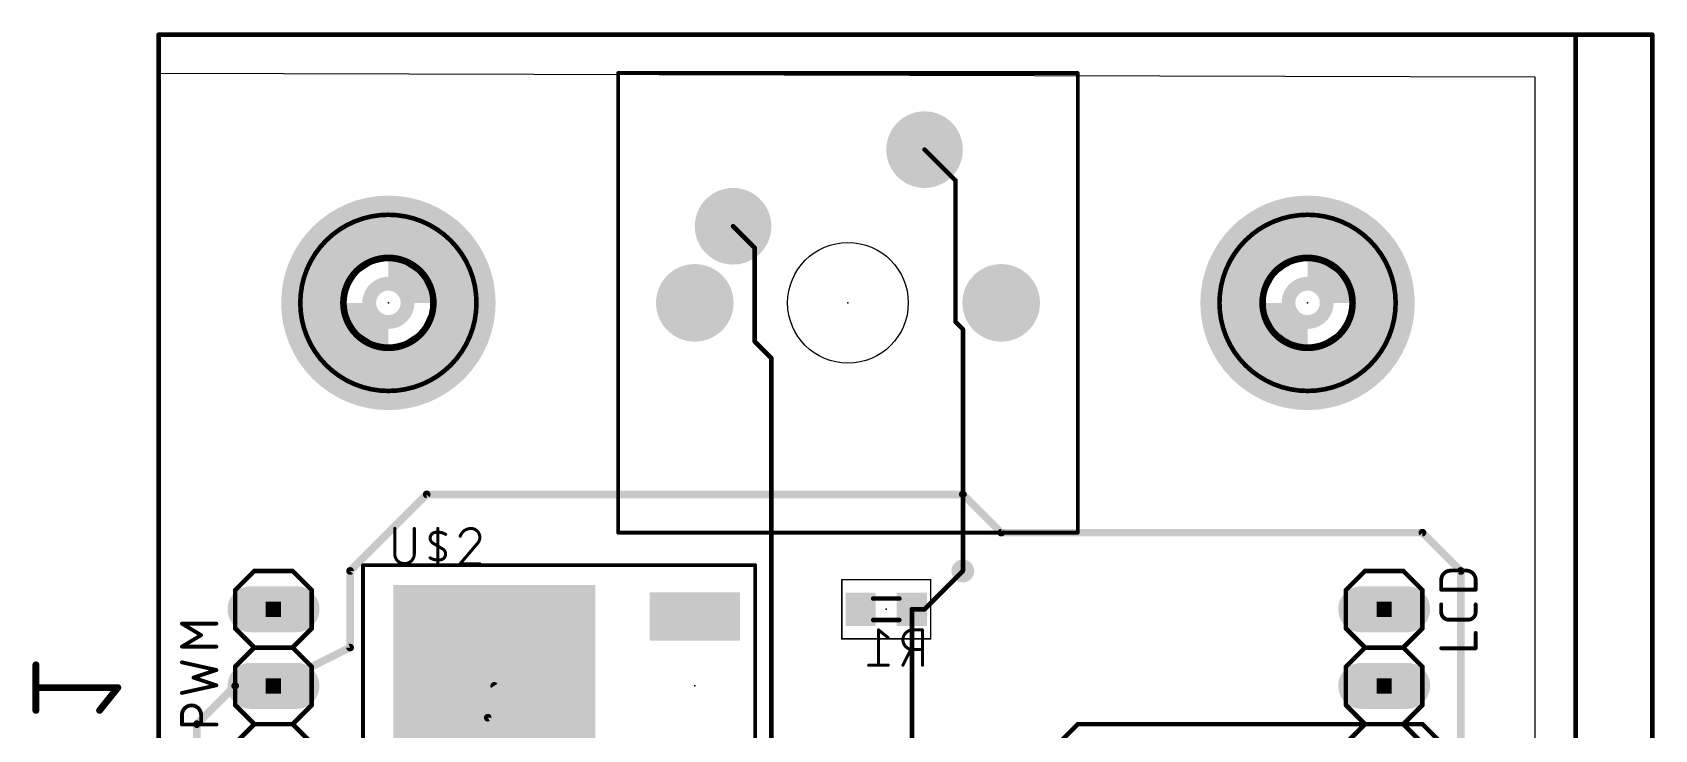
# Model space of a CAD drawing. Extents: x -4.2 to 49.6, y -0.6 to 56.
# Drawn here: x -4.2 to 49.6, y 32.8 to 56 of the extents above; entities that cross this region are included whole.
import ezdxf

# ---------------------------------------------------------------- set-up
doc = ezdxf.new("R2010")
doc.units = 0
for name, color, linetype in [('1', 22, 'CONTINUOUS'), ('16', 175, 'CONTINUOUS'), ('17', 82, 'CONTINUOUS'), ('18', 82, 'CONTINUOUS'), ('20', 30, 'CONTINUOUS'), ('21', 253, 'CONTINUOUS'), ('23', 7, 'CONTINUOUS'), ('24', 7, 'CONTINUOUS'), ('25', 253, 'CONTINUOUS'), ('26', 253, 'CONTINUOUS'), ('39', 22, 'CONTINUOUS'), ('40', 175, 'CONTINUOUS'), ('41', 22, 'CONTINUOUS'), ('42', 175, 'CONTINUOUS'), ('43', 82, 'CONTINUOUS'), ('51', 253, 'CONTINUOUS'), ('52', 253, 'CONTINUOUS')]:
    doc.layers.add(name, color=color, linetype=linetype)

# ---------------------------------------------------------------- blocks, each defined once
blk = doc.blocks.new('RECT')
blk.add_solid([(-0.5, -0.5), (0.5, -0.5), (-0.5, 0.5), (0.5, 0.5)])
blk = doc.blocks.new('LONGP100')
at = {"const_width": 1}
blk.add_lwpolyline([(-0.5, 0), (0.5, 0)], dxfattribs=at)
at = {"const_width": 0.5}
for points in [[(-0.5, 0.25, 1), (-0.5, -0.25)], [(0.5, -0.25, 1), (0.5, 0.25)]]:
    blk.add_lwpolyline(points, format="xyb", dxfattribs=at)
blk = doc.blocks.new('ROUNDP')
at = {"const_width": 0.5}
blk.add_lwpolyline([(0, -0.25, 1), (0, 0.25, 1), (0, -0.25)], format="xyb", dxfattribs=at)
blk = doc.blocks.new('ROUNDV')
at = {"const_width": 0.5}
blk.add_lwpolyline([(0, -0.25, 1), (0, 0.25, 1), (0, -0.25)], format="xyb", dxfattribs=at)

msp = doc.modelspace()

# ---------------------------------------------------------------- linework, layer by layer
at = {"layer": '1'}
for points, const_width in [([(46.99, 55.88), (0, 55.88)], 0.1524), ([(0, 55.88), (0, 0)], 0.1524), ([(46.99, 0), (46.99, 55.88)], 0.1524), ([(25.4, 52.07), (26.4256, 51.0444)], 0.1524), ([(26.4256, 51.0444), (26.4256, 46.3627)], 0.1524), ([(19.05, 49.53), (19.7676, 48.8124)], 0.1524), ([(19.7676, 48.8124), (19.7676, 45.7091)], 0.1524), ([(26.4256, 46.3627), (26.67, 46.1183)], 0.1524), ([(19.7676, 45.7091), (20.32, 45.1567)], 0.1524), ([(26.67, 46.1183), (26.67, 38.1)], 0.1524), ([(20.32, 45.1567), (20.32, 38.1)], 0.1524), ([(20.32, 38.1), (20.32, 39.37)], 0.1524), ([(20.32, 38.1), (20.32, 31.75)], 0.1524), ([(1.27, 33.02), (2.54, 34.29)], 0.254), ([(2.54, 34.29), (3.81, 34.29)], 0.254), ([(10.915, 33.235), (10.915, 27.94)], 0.254), ([(1.27, 29.21), (1.27, 33.02)], 0.254), ([(30.48, 33.02), (26.67, 29.21)], 0.1524), ([(41.91, 33.02), (30.48, 33.02)], 0.1524), ([(43.18, 31.75), (41.91, 33.02)], 0.1524)]:
    msp.add_lwpolyline(points, dxfattribs=dict(at, const_width=const_width))
for points, const_width in [([(0, 55.9181, 1), (0, 55.8419)], 0.0762), ([(0.0381, 55.88, 1), (-0.0381, 55.88)], 0.0762), ([(47.0281, 55.88, 1), (46.9519, 55.88)], 0.0762), ([(46.99, 55.8419, 1), (46.99, 55.9181)], 0.0762), ([(25.4269, 52.0969, 1), (25.3731, 52.0431)], 0.0762), ([(26.4637, 51.0444, 1), (26.3875, 51.0444)], 0.0762), ([(26.3987, 51.0175, 1), (26.4525, 51.0713)], 0.0762), ([(19.0769, 49.5569, 1), (19.0231, 49.5031)], 0.0762), ([(19.8057, 48.8124, 1), (19.7295, 48.8124)], 0.0762), ([(19.7407, 48.7855, 1), (19.7945, 48.8393)], 0.0762), ([(26.4525, 46.3897, 1), (26.3987, 46.3358)], 0.0762), ([(26.3875, 46.3627, 1), (26.4637, 46.3627)], 0.0762), ([(19.7945, 45.736, 1), (19.7407, 45.6821)], 0.0762), ([(19.7295, 45.7091, 1), (19.8057, 45.7091)], 0.0762), ([(26.7081, 46.1183, 1), (26.6319, 46.1183)], 0.0762), ([(26.6431, 46.0914, 1), (26.6969, 46.1453)], 0.0762), ([(20.3581, 45.1567, 1), (20.2819, 45.1567)], 0.0762), ([(20.2931, 45.1297, 1), (20.3469, 45.1836)], 0.0762), ([(20.3581, 39.37, 1), (20.2819, 39.37)], 0.0762), ([(20.3581, 38.1, 1), (20.2819, 38.1)], 0.0762), ([(20.2819, 38.1, 1), (20.3581, 38.1)], 0.0762), ([(20.2819, 38.1, 1), (20.3581, 38.1)], 0.0762), ([(26.6319, 38.1, 1), (26.7081, 38.1)], 0.0762), ([(2.54, 34.3535, 1), (2.54, 34.2265)], 0.127), ([(2.5849, 34.2451, 1), (2.4951, 34.3349)], 0.127), ([(3.81, 34.2265, 1), (3.81, 34.3535)], 0.127), ([(10.915, 33.235, 0.4142), (11.13, 34.29)], 0.254), ([(11.183, 34.325, 1), (11.077, 34.255)], 0.127), ([(10.9785, 33.235, 1), (10.8515, 33.235)], 0.127), ([(10.88, 33.288, 1), (10.95, 33.182)], 0.127), ([(1.3335, 33.02, 1), (1.2065, 33.02)], 0.127), ([(1.2251, 33.0649, 1), (1.3149, 32.9751)], 0.127), ([(30.48, 33.0581, 1), (30.48, 32.9819)], 0.0762), ([(30.5069, 32.9931, 1), (30.4531, 33.0469)], 0.0762), ([(41.9369, 33.0469, 1), (41.8831, 32.9931)], 0.0762), ([(41.91, 32.9819, 1), (41.91, 33.0581)], 0.0762)]:
    msp.add_lwpolyline(points, format="xyb", dxfattribs=dict(at, const_width=const_width))
at = {"layer": '16'}
for points, const_width in [([(0, 0), (0, 55.88)], 0.1524), ([(0, 55.88), (49.53, 55.88)], 0.1524), ([(49.53, 55.88), (49.53, 0)], 0.1524), ([(8.89, 40.64), (6.35, 38.1)], 0.254), ([(26.67, 40.64), (8.89, 40.64)], 0.254), ([(27.94, 39.37), (26.67, 40.64)], 0.254), ([(41.91, 39.37), (27.94, 39.37)], 0.254), ([(43.18, 38.1), (41.91, 39.37)], 0.254), ([(6.35, 38.1), (6.35, 35.56)], 0.254), ([(43.18, 25.4), (43.18, 38.1)], 0.254), ([(26.67, 38.1), (25.4, 36.83)], 0.1524), ([(24.98, 36.83), (24.98, 31.33)], 0.1524), ([(25.4, 36.83), (24.98, 36.83)], 0.1524), ([(6.35, 35.56), (3.81, 34.29)], 0.254)]:
    msp.add_lwpolyline(points, dxfattribs=dict(at, const_width=const_width))
for points, const_width in [([(0.0381, 55.88, 1), (-0.0381, 55.88)], 0.0762), ([(0, 55.9181, 1), (0, 55.8419)], 0.0762), ([(49.5681, 55.88, 1), (49.4919, 55.88)], 0.0762), ([(49.53, 55.8419, 1), (49.53, 55.9181)], 0.0762), ([(8.89, 40.7035, 1), (8.89, 40.5765)], 0.127), ([(8.9349, 40.5951, 1), (8.8451, 40.6849)], 0.127), ([(26.7149, 40.6849, 1), (26.6251, 40.5951)], 0.127), ([(26.67, 40.5765, 1), (26.67, 40.7035)], 0.127), ([(27.94, 39.4335, 1), (27.94, 39.3065)], 0.127), ([(27.8951, 39.3251, 1), (27.9849, 39.4149)], 0.127), ([(41.9549, 39.4149, 1), (41.8651, 39.3251)], 0.127), ([(41.91, 39.3065, 1), (41.91, 39.4335)], 0.127), ([(6.4135, 38.1, 1), (6.2865, 38.1)], 0.127), ([(6.3051, 38.1449, 1), (6.3949, 38.0551)], 0.127), ([(43.2435, 38.1, 1), (43.1165, 38.1)], 0.127), ([(43.1351, 38.0551, 1), (43.2249, 38.1449)], 0.127), ([(26.6969, 38.0731, 1), (26.6431, 38.1269)], 0.0762), ([(25.0181, 36.83, 1), (24.9419, 36.83)], 0.0762), ([(24.98, 36.8681, 1), (24.98, 36.7919)], 0.0762), ([(25.3731, 36.8569, 1), (25.4269, 36.8031)], 0.0762), ([(25.4, 36.7919, 1), (25.4, 36.8681)], 0.0762), ([(6.2865, 35.56, 1), (6.4135, 35.56)], 0.127), ([(6.3784, 35.5032, 1), (6.3216, 35.6168)], 0.127), ([(3.7816, 34.3468, 1), (3.8384, 34.2332)], 0.127)]:
    msp.add_lwpolyline(points, format="xyb", dxfattribs=dict(at, const_width=const_width))
at = {"layer": '20'}
for p, q in [((45.644, 54.473), (0, 54.6)), ((0, 54.6), (0, 0)), ((45.644, -0.127), (45.644, 54.473))]:
    msp.add_line(p, q, dxfattribs=at)
for centre, radius in [((22.86, 46.99), 2.0002), ((7.62, 46.99), 1.4), ((38.1, 46.99), 1.4)]:
    msp.add_circle(centre, radius, dxfattribs=at)
at = {"layer": '21'}
for points, const_width in [([(15.24, 54.6418, 1), (15.24, 54.5782)], 0.0635), ([(15.2718, 54.61, 1), (15.2082, 54.61)], 0.0635), ([(30.5117, 54.61, 1), (30.4483, 54.61)], 0.0635), ([(30.48, 54.5782, 1), (30.48, 54.6418)], 0.0635), ([(7.62, 44.069, 1), (7.62, 49.911, 1), (7.62, 44.069)], 0.1524), ([(38.1, 44.069, 1), (38.1, 49.911, 1), (38.1, 44.069)], 0.1524), ([(7.62, 45.49, 1), (7.62, 48.49, 1), (7.62, 45.49)], 0.2032), ([(38.1, 45.49, 1), (38.1, 48.49, 1), (38.1, 45.49)], 0.2032), ([(15.2082, 39.37, 1), (15.2718, 39.37)], 0.0635), ([(15.24, 39.4018, 1), (15.24, 39.3383)], 0.0635), ([(30.4483, 39.37, 1), (30.5117, 39.37)], 0.0635), ([(30.48, 39.3383, 1), (30.48, 39.4018)], 0.0635), ([(6.78, 38.3218, 1), (6.78, 38.2582)], 0.0635), ([(6.8117, 38.29, 1), (6.7483, 38.29)], 0.0635), ([(19.8117, 38.29, 1), (19.7483, 38.29)], 0.0635), ([(19.78, 38.2582, 1), (19.78, 38.3218)], 0.0635), ([(3.175, 38.1381, 1), (3.175, 38.0619)], 0.0762), ([(3.2019, 38.0731, 1), (3.1481, 38.1269)], 0.0762), ([(4.4719, 38.1269, 1), (4.4181, 38.0731)], 0.0762), ([(4.445, 38.0619, 1), (4.445, 38.1381)], 0.0762), ([(40.005, 38.1381, 1), (40.005, 38.0619)], 0.0762), ([(40.0319, 38.0731, 1), (39.9781, 38.1269)], 0.0762), ([(41.3019, 38.1269, 1), (41.2481, 38.0731)], 0.0762), ([(41.275, 38.0619, 1), (41.275, 38.1381)], 0.0762), ([(2.5781, 37.465, 1), (2.5019, 37.465)], 0.0762), ([(2.5131, 37.4919, 1), (2.5669, 37.4381)], 0.0762), ([(5.1181, 37.465, 1), (5.0419, 37.465)], 0.0762), ([(5.0531, 37.4381, 1), (5.1069, 37.4919)], 0.0762), ([(39.4081, 37.465, 1), (39.3319, 37.465)], 0.0762), ([(39.3431, 37.4919, 1), (39.3969, 37.4381)], 0.0762), ([(41.9481, 37.465, 1), (41.8719, 37.465)], 0.0762), ([(41.8831, 37.4381, 1), (41.9369, 37.4919)], 0.0762), ([(2.5019, 36.195, 1), (2.5781, 36.195)], 0.0762), ([(2.5669, 36.2219, 1), (2.5131, 36.1681)], 0.0762), ([(5.0419, 36.195, 1), (5.1181, 36.195)], 0.0762), ([(5.1069, 36.1681, 1), (5.0531, 36.2219)], 0.0762), ([(39.3319, 36.195, 1), (39.4081, 36.195)], 0.0762), ([(39.3969, 36.2219, 1), (39.3431, 36.1681)], 0.0762), ([(41.8719, 36.195, 1), (41.9481, 36.195)], 0.0762), ([(41.9369, 36.1681, 1), (41.8831, 36.2219)], 0.0762), ([(3.175, 35.5981, 1), (3.175, 35.5219)], 0.0762), ([(3.2019, 35.5331, 1), (3.1481, 35.5869)], 0.0762), ([(3.1481, 35.5331, 1), (3.2019, 35.5869)], 0.0762), ([(4.4719, 35.5869, 1), (4.4181, 35.5331)], 0.0762), ([(4.4181, 35.5869, 1), (4.4719, 35.5331)], 0.0762), ([(4.445, 35.5219, 1), (4.445, 35.5981)], 0.0762), ([(40.005, 35.5981, 1), (40.005, 35.5219)], 0.0762), ([(40.0319, 35.5331, 1), (39.9781, 35.5869)], 0.0762), ([(39.9781, 35.5331, 1), (40.0319, 35.5869)], 0.0762), ([(41.3019, 35.5869, 1), (41.2481, 35.5331)], 0.0762), ([(41.2481, 35.5869, 1), (41.3019, 35.5331)], 0.0762), ([(41.275, 35.5219, 1), (41.275, 35.5981)], 0.0762), ([(2.5781, 34.925, 1), (2.5019, 34.925)], 0.0762), ([(2.5131, 34.9519, 1), (2.5669, 34.8981)], 0.0762), ([(5.1181, 34.925, 1), (5.0419, 34.925)], 0.0762), ([(5.0531, 34.8981, 1), (5.1069, 34.9519)], 0.0762), ([(39.4081, 34.925, 1), (39.3319, 34.925)], 0.0762), ([(39.3431, 34.9519, 1), (39.3969, 34.8981)], 0.0762), ([(41.9481, 34.925, 1), (41.8719, 34.925)], 0.0762), ([(41.8831, 34.8981, 1), (41.9369, 34.9519)], 0.0762), ([(2.5019, 33.655, 1), (2.5781, 33.655)], 0.0762), ([(2.5669, 33.6819, 1), (2.5131, 33.6281)], 0.0762), ([(5.0419, 33.655, 1), (5.1181, 33.655)], 0.0762), ([(5.1069, 33.6281, 1), (5.0531, 33.6819)], 0.0762), ([(39.3319, 33.655, 1), (39.4081, 33.655)], 0.0762), ([(39.3969, 33.6819, 1), (39.3431, 33.6281)], 0.0762), ([(41.8719, 33.655, 1), (41.9481, 33.655)], 0.0762), ([(41.9369, 33.6281, 1), (41.8831, 33.6819)], 0.0762), ([(3.175, 33.0581, 1), (3.175, 32.9819)], 0.0762), ([(3.2019, 32.9931, 1), (3.1481, 33.0469)], 0.0762), ([(3.1481, 32.9931, 1), (3.2019, 33.0469)], 0.0762), ([(4.4719, 33.0469, 1), (4.4181, 32.9931)], 0.0762), ([(4.4181, 33.0469, 1), (4.4719, 32.9931)], 0.0762), ([(4.445, 32.9819, 1), (4.445, 33.0581)], 0.0762), ([(40.005, 33.0581, 1), (40.005, 32.9819)], 0.0762), ([(40.0319, 32.9931, 1), (39.9781, 33.0469)], 0.0762), ([(39.9781, 32.9931, 1), (40.0319, 33.0469)], 0.0762), ([(41.3019, 33.0469, 1), (41.2481, 32.9931)], 0.0762), ([(41.2481, 33.0469, 1), (41.3019, 32.9931)], 0.0762), ([(41.275, 32.9819, 1), (41.275, 33.0581)], 0.0762)]:
    msp.add_lwpolyline(points, format="xyb", dxfattribs=dict(at, const_width=const_width))
for points, const_width in [([(15.24, 54.61), (30.48, 54.61)], 0.127), ([(15.24, 39.37), (15.24, 54.61)], 0.127), ([(30.48, 54.61), (30.48, 39.37)], 0.127), ([(30.48, 39.37), (15.24, 39.37)], 0.127), ([(19.78, 38.29), (6.78, 38.29)], 0.127), ([(6.78, 38.29), (6.78, 30.29)], 0.127), ([(19.78, 30.29), (19.78, 38.29)], 0.127), ([(3.175, 38.1), (2.54, 37.465)], 0.1524), ([(4.445, 38.1), (3.175, 38.1)], 0.1524), ([(5.08, 37.465), (4.445, 38.1)], 0.1524), ([(40.005, 38.1), (39.37, 37.465)], 0.1524), ([(41.275, 38.1), (40.005, 38.1)], 0.1524), ([(41.91, 37.465), (41.275, 38.1)], 0.1524), ([(2.54, 36.195), (2.54, 37.465)], 0.1524), ([(5.08, 37.465), (5.08, 36.195)], 0.1524), ([(39.37, 36.195), (39.37, 37.465)], 0.1524), ([(41.91, 37.465), (41.91, 36.195)], 0.1524), ([(3.175, 35.56), (2.54, 36.195)], 0.1524), ([(5.08, 36.195), (4.445, 35.56)], 0.1524), ([(40.005, 35.56), (39.37, 36.195)], 0.1524), ([(41.91, 36.195), (41.275, 35.56)], 0.1524), ([(2.54, 34.925), (3.175, 35.56)], 0.1524), ([(4.445, 35.56), (3.175, 35.56)], 0.1524), ([(4.445, 35.56), (5.08, 34.925)], 0.1524), ([(39.37, 34.925), (40.005, 35.56)], 0.1524), ([(41.275, 35.56), (40.005, 35.56)], 0.1524), ([(41.275, 35.56), (41.91, 34.925)], 0.1524), ([(2.54, 33.655), (2.54, 34.925)], 0.1524), ([(5.08, 34.925), (5.08, 33.655)], 0.1524), ([(39.37, 33.655), (39.37, 34.925)], 0.1524), ([(41.91, 34.925), (41.91, 33.655)], 0.1524), ([(3.175, 33.02), (2.54, 33.655)], 0.1524), ([(5.08, 33.655), (4.445, 33.02)], 0.1524), ([(40.005, 33.02), (39.37, 33.655)], 0.1524), ([(41.91, 33.655), (41.275, 33.02)], 0.1524), ([(2.54, 32.385), (3.175, 33.02)], 0.1524), ([(4.445, 33.02), (3.175, 33.02)], 0.1524), ([(4.445, 33.02), (5.08, 32.385)], 0.1524), ([(39.37, 32.385), (40.005, 33.02)], 0.1524), ([(41.275, 33.02), (40.005, 33.02)], 0.1524), ([(41.275, 33.02), (41.91, 32.385)], 0.1524)]:
    msp.add_lwpolyline(points, dxfattribs=dict(at, const_width=const_width))
at = {"layer": '23'}
for p in [(7.62, 46.99), (22.86, 46.99), (38.1, 46.99), (3.81, 34.29), (17.78, 34.29)]:
    msp.add_point(p, dxfattribs=at)
at = {"layer": '24'}
msp.add_point((24.13, 36.83), dxfattribs=at)
at = {"layer": '25'}
for points, const_width in [([(7.8308, 39.5092), (7.8308, 38.6654)], 0.1016), ([(8.4799, 38.6654), (8.4799, 39.5092)], 0.1016), ([(9.2603, 38.3408), (9.2603, 39.5092)], 0.1016), ([(9.2603, 38.925), (9.098, 39.0224)], 0.1016), ([(9.2603, 38.925), (9.4225, 38.8276)], 0.1016), ([(10.5542, 38.9899), (10.0025, 38.3408)], 0.1016), ([(10.0025, 38.3408), (10.6516, 38.3408)], 0.1016), ([(42.5323, 37.4777), (42.5323, 37.7952)], 0.127), ([(42.8498, 38.1127), (43.3578, 38.1127)], 0.127), ([(43.6753, 37.7952), (43.6753, 37.4777)], 0.127), ([(43.6753, 37.4777), (42.5323, 37.4777)], 0.127), ([(42.5323, 36.7374), (42.5323, 36.9914)], 0.127), ([(43.6753, 36.9914), (43.6753, 36.7374)], 0.127), ([(1.4097, 35.9728), (0.7747, 36.3538)], 0.127), ([(0.7747, 36.3538), (1.9177, 36.3538)], 0.127), ([(43.4213, 36.4834), (42.7863, 36.4834)], 0.127), ([(43.6753, 35.5371), (43.6753, 36.0451)], 0.127), ([(0.7747, 35.5918), (1.4097, 35.9728)], 0.127), ([(1.9177, 35.5918), (0.7747, 35.5918)], 0.127), ([(42.5323, 35.5371), (43.6753, 35.5371)], 0.127), ([(1.9177, 34.8171), (0.7747, 35.071)], 0.127), ([(1.1557, 34.5631), (1.9177, 34.8171)], 0.127), ([(1.9177, 34.309), (1.1557, 34.5631)], 0.127), ([(0.7747, 34.0551), (1.9177, 34.309)], 0.127), ([(0.7747, 33.0073), (0.7747, 33.3248)], 0.127), ([(1.4097, 33.3248), (1.4097, 33.0073)], 0.127), ([(1.9177, 33.0073), (0.7747, 33.0073)], 0.127)]:
    msp.add_lwpolyline(points, dxfattribs=dict(at, const_width=const_width))
for points, const_width in [([(7.8562, 39.5092, 1), (7.8054, 39.5092)], 0.0508), ([(8.5053, 39.5092, 1), (8.4545, 39.5092)], 0.0508), ([(9.1629, 39.3794, 0.6917), (9.098, 39.0224)], 0.1016), ([(9.1583, 39.4044, 1), (9.1674, 39.3544)], 0.0508), ([(9.5199, 39.3145, 0.1823), (9.1629, 39.3794)], 0.1016), ([(9.1674, 39.3544, 1), (9.1583, 39.4044)], 0.0508), ([(9.2857, 39.5092, 1), (9.2349, 39.5092)], 0.0508), ([(9.5068, 39.2927, 1), (9.533, 39.3362)], 0.0508), ([(10.3595, 39.5092, 0.3252), (10.0025, 39.2496)], 0.1016), ([(9.9783, 39.2574, 1), (10.0267, 39.2417)], 0.0508), ([(10.6516, 39.2171, 0.4142), (10.3595, 39.5092)], 0.1016), ([(10.3595, 39.5346, 1), (10.3595, 39.4838)], 0.0508), ([(10.3595, 39.4838, 1), (10.3595, 39.5346)], 0.0508), ([(10.5542, 38.9899, 0.2053), (10.6516, 39.2171)], 0.1016), ([(10.677, 39.2171, 1), (10.6262, 39.2171)], 0.0508), ([(9.111, 39.0441, 1), (9.0849, 39.0006)], 0.0508), ([(9.0849, 39.0006, 1), (9.111, 39.0441)], 0.0508), ([(9.2733, 38.9468, 1), (9.2472, 38.9032)], 0.0508), ([(9.2472, 38.9032, 1), (9.2733, 38.9468)], 0.0508), ([(9.3576, 38.4706, 0.6917), (9.4225, 38.8276)], 0.1016), ([(9.4356, 38.8494, 1), (9.4095, 38.8059)], 0.0508), ([(9.4095, 38.8059, 1), (9.4356, 38.8494)], 0.0508), ([(10.5367, 39.0083, 1), (10.5718, 38.9715)], 0.0508), ([(10.5736, 38.9735, 1), (10.5349, 39.0064)], 0.0508), ([(10.6262, 39.2171, 1), (10.677, 39.2171)], 0.0508), ([(7.8308, 38.6654, 1), (8.4799, 38.6654)], 0.1016), ([(7.8562, 38.6654, 1), (7.8054, 38.6654)], 0.0508), ([(7.8054, 38.6654, 1), (7.8562, 38.6654)], 0.0508), ([(8.5053, 38.6654, 1), (8.4545, 38.6654)], 0.0508), ([(8.4545, 38.6654, 1), (8.5053, 38.6654)], 0.0508), ([(9.0006, 38.5355, 0.1823), (9.3576, 38.4706)], 0.1016), ([(9.0137, 38.5573, 1), (8.9875, 38.5138)], 0.0508), ([(9.2349, 38.3408, 1), (9.2857, 38.3408)], 0.0508), ([(9.3531, 38.4956, 1), (9.3622, 38.4456)], 0.0508), ([(9.3622, 38.4456, 1), (9.3531, 38.4956)], 0.0508), ([(9.9831, 38.3573, 1), (10.0219, 38.3243)], 0.0508), ([(10.0025, 38.3662, 1), (10.0025, 38.3154)], 0.0508), ([(10.6516, 38.3154, 1), (10.6516, 38.3662)], 0.0508), ([(42.8498, 38.1127, 0.4142), (42.5323, 37.7952)], 0.127), ([(42.5641, 37.7952, 1), (42.5005, 37.7952)], 0.0635), ([(42.5005, 37.7952, 1), (42.5641, 37.7952)], 0.0635), ([(42.8498, 38.1445, 1), (42.8498, 38.081)], 0.0635), ([(42.8498, 38.081, 1), (42.8498, 38.1445)], 0.0635), ([(43.3578, 38.1445, 1), (43.3578, 38.081)], 0.0635), ([(43.6753, 37.7952, 0.4142), (43.3578, 38.1127)], 0.127), ([(43.3578, 38.081, 1), (43.3578, 38.1445)], 0.0635), ([(43.7071, 37.7952, 1), (43.6435, 37.7952)], 0.0635), ([(43.6435, 37.7952, 1), (43.7071, 37.7952)], 0.0635), ([(42.5323, 37.5095, 1), (42.5323, 37.4459)], 0.0635), ([(42.5005, 37.4777, 1), (42.5641, 37.4777)], 0.0635), ([(43.6435, 37.4777, 1), (43.7071, 37.4777)], 0.0635), ([(43.6753, 37.4459, 1), (43.6753, 37.5095)], 0.0635), ([(42.5641, 36.9914, 1), (42.5005, 36.9914)], 0.0635), ([(42.5641, 36.7374, 1), (42.5005, 36.7374)], 0.0635), ([(42.5323, 36.7374, 0.4142), (42.7863, 36.4834)], 0.127), ([(42.5005, 36.7374, 1), (42.5641, 36.7374)], 0.0635), ([(43.4213, 36.4834, 0.4142), (43.6753, 36.7374)], 0.127), ([(43.7071, 36.9914, 1), (43.6435, 36.9914)], 0.0635), ([(43.7071, 36.7374, 1), (43.6435, 36.7374)], 0.0635), ([(43.6435, 36.7374, 1), (43.7071, 36.7374)], 0.0635), ([(0.791, 36.381, 1), (0.7584, 36.3265)], 0.0635), ([(0.7747, 36.3855, 1), (0.7747, 36.322)], 0.0635), ([(1.9177, 36.322, 1), (1.9177, 36.3855)], 0.0635), ([(42.7863, 36.5151, 1), (42.7863, 36.4516)], 0.0635), ([(42.7863, 36.4516, 1), (42.7863, 36.5151)], 0.0635), ([(43.4213, 36.5151, 1), (43.4213, 36.4516)], 0.0635), ([(43.4213, 36.4516, 1), (43.4213, 36.5151)], 0.0635), ([(43.7071, 36.0451, 1), (43.6435, 36.0451)], 0.0635), ([(0.7747, 35.6235, 1), (0.7747, 35.56)], 0.0635), ([(0.7584, 35.619, 1), (0.791, 35.5645)], 0.0635), ([(1.426, 35.9455, 1), (1.3934, 36)], 0.0635), ([(1.3934, 35.9455, 1), (1.426, 36)], 0.0635), ([(1.9177, 35.56, 1), (1.9177, 35.6235)], 0.0635), ([(42.5323, 35.5689, 1), (42.5323, 35.5054)], 0.0635), ([(43.6435, 35.5371, 1), (43.7071, 35.5371)], 0.0635), ([(43.6753, 35.5054, 1), (43.6753, 35.5689)], 0.0635), ([(0.7816, 35.102, 1), (0.7678, 35.0401)], 0.0635), ([(1.1657, 34.5932, 1), (1.1457, 34.5329)], 0.0635), ([(1.1457, 34.5932, 1), (1.1657, 34.5329)], 0.0635), ([(1.9277, 34.7869, 1), (1.9077, 34.8472)], 0.0635), ([(1.9108, 34.7861, 1), (1.9246, 34.848)], 0.0635), ([(0.7678, 34.086, 1), (0.7816, 34.0241)], 0.0635), ([(1.9077, 34.2789, 1), (1.9277, 34.3392)], 0.0635), ([(1.9246, 34.2781, 1), (1.9108, 34.34)], 0.0635), ([(0.8065, 33.3248, 1), (0.7429, 33.3248)], 0.0635), ([(0.7429, 33.3248, 1), (0.8065, 33.3248)], 0.0635), ([(1.4097, 33.3248, 1), (0.7747, 33.3248)], 0.127), ([(1.4415, 33.3248, 1), (1.378, 33.3248)], 0.0635), ([(1.378, 33.3248, 1), (1.4415, 33.3248)], 0.0635), ([(0.7747, 33.0391, 1), (0.7747, 32.9755)], 0.0635), ([(0.7429, 33.0073, 1), (0.8065, 33.0073)], 0.0635), ([(1.378, 33.0073, 1), (1.4415, 33.0073)], 0.0635), ([(1.9177, 32.9755, 1), (1.9177, 33.0391)], 0.0635)]:
    msp.add_lwpolyline(points, format="xyb", dxfattribs=dict(at, const_width=const_width))
at = {"layer": '26'}
for points, const_width in [([(24.1949, 35.8846), (23.8704, 36.1442)], 0.1016), ([(23.8704, 36.1442), (23.8704, 34.9758)], 0.1016), ([(25.3305, 36.1442), (25.006, 36.1442)], 0.1016), ([(25.3305, 34.9758), (25.3305, 36.1442)], 0.1016), ([(24.6814, 34.9758), (24.9411, 35.4951)], 0.1016), ([(25.006, 35.4951), (25.3305, 35.4951)], 0.1016), ([(-4.0686, 33.4772), (-4.0686, 34.9862)], 0.2286), ([(24.1949, 34.9758), (23.5458, 34.9758)], 0.1016), ([(-1.3523, 34.2317), (-4.0686, 34.2317)], 0.2286), ([(-1.9559, 33.4772), (-1.3523, 34.2317)], 0.2286)]:
    msp.add_lwpolyline(points, dxfattribs=dict(at, const_width=const_width))
for points, const_width in [([(23.8862, 36.164, 1), (23.8545, 36.1244)], 0.0508), ([(23.8958, 36.1442, 1), (23.845, 36.1442)], 0.0508), ([(25.006, 36.1442, 1), (25.006, 35.4951)], 0.1016), ([(25.006, 36.1696, 1), (25.006, 36.1188)], 0.0508), ([(25.006, 36.1188, 1), (25.006, 36.1696)], 0.0508), ([(25.3559, 36.1442, 1), (25.3051, 36.1442)], 0.0508), ([(25.3305, 36.1188, 1), (25.3305, 36.1696)], 0.0508), ([(24.179, 35.8647, 1), (24.2108, 35.9044)], 0.0508), ([(24.9638, 35.4837, 1), (24.9184, 35.5064)], 0.0508), ([(25.006, 35.5205, 1), (25.006, 35.4697)], 0.0508), ([(25.006, 35.4697, 1), (25.006, 35.5205)], 0.0508), ([(25.3305, 35.4697, 1), (25.3305, 35.5205)], 0.0508), ([(-4.0114, 34.9862, 1), (-4.1257, 34.9862)], 0.1143), ([(23.5458, 35.0012, 1), (23.5458, 34.9504)], 0.0508), ([(23.845, 34.9758, 1), (23.8958, 34.9758)], 0.0508), ([(24.1949, 34.9504, 1), (24.1949, 35.0012)], 0.0508), ([(24.6587, 34.9872, 1), (24.7042, 34.9644)], 0.0508), ([(25.3051, 34.9758, 1), (25.3559, 34.9758)], 0.0508), ([(-4.0686, 34.2888, 1), (-4.0686, 34.1745)], 0.1143), ([(-1.3077, 34.196, 1), (-1.3969, 34.2674)], 0.1143), ([(-1.3523, 34.1745, 1), (-1.3523, 34.2888)], 0.1143), ([(-4.1257, 33.4772, 1), (-4.0114, 33.4772)], 0.1143), ([(-2.0005, 33.5129, 1), (-1.9113, 33.4415)], 0.1143)]:
    msp.add_lwpolyline(points, format="xyb", dxfattribs=dict(at, const_width=const_width))
at = {"layer": '39', "const_width": 2.032}
for points in [[(7.62, 44.45, 1), (7.62, 49.53, 1), (7.62, 44.45)], [(38.1, 44.45, 1), (38.1, 49.53, 1), (38.1, 44.45)]]:
    msp.add_lwpolyline(points, format="xyb", dxfattribs=at)
at = {"layer": '40'}
for points, const_width in [([(7.62, 44.45, 1), (7.62, 49.53, 1), (7.62, 44.45)], 2.032), ([(38.1, 44.45, 1), (38.1, 49.53, 1), (38.1, 44.45)], 2.032), ([(22.657, 37.8257, 1), (22.657, 37.8003)], 0.0254), ([(22.6697, 37.813, 1), (22.6443, 37.813)], 0.0254), ([(25.6157, 37.813, 1), (25.5903, 37.813)], 0.0254), ([(25.603, 37.8003, 1), (25.603, 37.8257)], 0.0254), ([(22.657, 35.8597, 1), (22.657, 35.8343)], 0.0254), ([(22.6443, 35.847, 1), (22.6697, 35.847)], 0.0254), ([(25.5903, 35.847, 1), (25.6157, 35.847)], 0.0254), ([(25.603, 35.8343, 1), (25.603, 35.8597)], 0.0254)]:
    msp.add_lwpolyline(points, format="xyb", dxfattribs=dict(at, const_width=const_width))
at = {"layer": '40', "const_width": 0.0508}
for points in [[(25.603, 37.813), (22.657, 37.813)], [(22.657, 37.813), (22.657, 35.847)], [(25.603, 35.847), (25.603, 37.813)], [(22.657, 35.847), (25.603, 35.847)]]:
    msp.add_lwpolyline(points, dxfattribs=at)
at = {"layer": '41', "const_width": 2.032}
for points in [[(7.62, 44.45, 1), (7.62, 49.53, 1), (7.62, 44.45)], [(38.1, 44.45, 1), (38.1, 49.53, 1), (38.1, 44.45)]]:
    msp.add_lwpolyline(points, format="xyb", dxfattribs=at)
at = {"layer": '42', "const_width": 2.032}
for points in [[(7.62, 44.45, 1), (7.62, 49.53, 1), (7.62, 44.45)], [(38.1, 44.45, 1), (38.1, 49.53, 1), (38.1, 44.45)]]:
    msp.add_lwpolyline(points, format="xyb", dxfattribs=at)
at = {"layer": '43', "const_width": 2.032}
for points in [[(7.62, 44.45, 1), (7.62, 49.53, 1), (7.62, 44.45)], [(38.1, 44.45, 1), (38.1, 49.53, 1), (38.1, 44.45)]]:
    msp.add_lwpolyline(points, format="xyb", dxfattribs=at)
at = {"layer": '51'}
for points, const_width in [([(9.398, 46.99, 0.4142), (7.62, 48.768)], 2.286), ([(39.878, 46.99, 0.4142), (38.1, 48.768)], 2.286), ([(5.842, 46.99, 0.4142), (7.62, 45.212)], 2.286), ([(36.322, 46.99, 0.4142), (38.1, 45.212)], 2.286), ([(7.62, 46.355, 1), (7.62, 47.625, 1), (7.62, 46.355)], 0.4572), ([(38.1, 46.355, 1), (38.1, 47.625, 1), (38.1, 46.355)], 0.4572)]:
    msp.add_lwpolyline(points, format="xyb", dxfattribs=dict(at, const_width=const_width))
at = {"layer": '52', "const_width": 0.1524}
for points in [[(23.698, 37.186), (24.562, 37.186)], [(24.562, 36.474), (23.698, 36.474)]]:
    msp.add_lwpolyline(points, dxfattribs=at)
at = {"layer": '52', "const_width": 0.0762}
for points in [[(23.698, 37.2241, 1), (23.698, 37.1479)], [(24.562, 37.1479, 1), (24.562, 37.2241)], [(23.698, 36.5121, 1), (23.698, 36.4359)], [(24.562, 36.4359, 1), (24.562, 36.5121)]]:
    msp.add_lwpolyline(points, format="xyb", dxfattribs=at)

# ---------------------------------------------------------------- block references
at = {"layer": '1'}
for p, xscale, yscale in [((11.13, 34.29), 6.7, 6.7), ((17.78, 36.59), 3, 1.6)]:
    msp.add_blockref('RECT', p, dxfattribs=dict(at, xscale=xscale, yscale=yscale))
at = {"layer": '16', "yscale": 1.1}
for p in [(23.28, 36.83), (24.98, 36.83)]:
    msp.add_blockref('RECT', p, dxfattribs=at)
at = {"layer": '17'}
for name, p, xscale, yscale in [('ROUNDP', (25.4, 52.07), 2.54, 2.54), ('ROUNDP', (25.4, 52.07), 2.54, 2.54), ('ROUNDP', (19.05, 49.53), 2.54, 2.54), ('ROUNDP', (19.05, 49.53), 2.54, 2.54), ('ROUNDP', (17.78, 46.99), 2.5716, 2.5716), ('ROUNDP', (17.78, 46.99), 2.5716, 2.5716), ('ROUNDP', (27.94, 46.99), 2.5716, 2.5716), ('ROUNDP', (27.94, 46.99), 2.5716, 2.5716), ('LONGP100', (3.81, 36.83), 1.524, 1.524), ('LONGP100', (3.81, 36.83), 1.524, 1.524), ('LONGP100', (40.64, 36.83), 1.524, 1.524), ('LONGP100', (40.64, 36.83), 1.524, 1.524), ('LONGP100', (3.81, 34.29), 1.524, 1.524), ('LONGP100', (3.81, 34.29), 1.524, 1.524), ('LONGP100', (40.64, 34.29), 1.524, 1.524), ('LONGP100', (40.64, 34.29), 1.524, 1.524)]:
    msp.add_blockref(name, p, dxfattribs=dict(at, xscale=xscale, yscale=yscale))
at = {"layer": '18', "xscale": 0.7564, "yscale": 0.7564}
msp.add_blockref('ROUNDV', (26.67, 38.1), dxfattribs=at)
msp.add_blockref('ROUNDV', (26.67, 38.1), dxfattribs=at)
at = {"layer": '51', "xscale": 0.508, "yscale": 0.508, "rotation": 270}
for p in [(3.81, 36.83), (40.64, 36.83), (3.81, 34.29), (40.64, 34.29)]:
    msp.add_blockref('RECT', p, dxfattribs=at)
at = {"layer": '52', "xscale": 0.4064, "yscale": 0.8636}
for p in [(23.495, 36.83), (24.765, 36.83)]:
    msp.add_blockref('RECT', p, dxfattribs=at)

doc.saveas('drawing.dxf')
